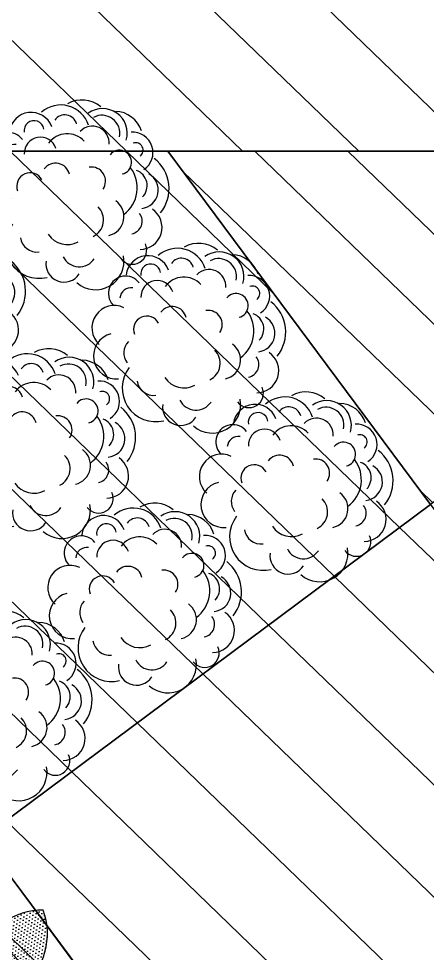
# Model space of a CAD drawing. Header units: millimetres. Extents: x 60.6 to 115.2, y 47.4 to 73.6.
# Drawn here: x 76.655 to 77.458, y 64.568 to 66.405 of the extents above; entities that cross this region are included whole.
import ezdxf

# ---------------------------------------------------------------- set-up
doc = ezdxf.new("R2010")
doc.units = ezdxf.units.MM
doc.layers.add('hatch 3', color=7, linetype='Continuous', true_color=0x57792a)
doc.layers.add('trees', color=118, linetype='Continuous')
doc.styles.get("Standard").update_dxf_attribs({"font": 'arial.ttf'})
pattern_1 = [(136, (-529.2652610559677, -497.6456645938825), (-0.1102770163103658, -0.1141951933037609), [])]
pattern_2 = [(0, (-555.0435723174535, -382.4851912321677), (0.02778125, 0.05556249999999999), [0, -0.05556249999999999])]
pattern_3 = [(71.99999999999999, (192.2471370430775, -646.0722304677458), (-0.04425819931167044, 0.04359129559328276), [0, -0.05556249999999999])]
pattern_4 = [(144, (673.8588372499343, -16.80940638435482), (-0.05513432145547956, -0.02862159770970771), [0, -0.05556249999999999])]
pattern_5 = [(215.9999999999999, (224.2205279968658, 635.6834459915049), (0.01018331470552147, -0.06128041579020829), [0, -0.05556249999999998])]
pattern_6 = [(287.9999999999999, (-535.282929972424, 409.6833820927636), (0.06142795606162846, -0.009251782093366783), [0, -0.05556249999999997])]

# ---------------------------------------------------------------- blocks, each defined once
blk = doc.blocks.new('f6')
at = {"true_color": 0x297dd6}
h = blk.add_hatch(dxfattribs=at)
h.set_pattern_fill('DOTS', color=152, scale=0.035, style=0)
h.set_pattern_definition(pattern_2)
edge = h.paths.add_edge_path()
edge.add_arc((0.758425289384154, 1.239367710916188), 1.165600453108289, 124.6664119956931, 195.8507264397759)
edge.add_arc((0.09543470374762819, 1.042358418841639), 0.474084537981225, 194.8313336975684, 345.1686663024316)
edge.add_arc((-0.5675558818888976, 1.239367710916188), 1.165600453108289, 344.1492735602241, 415.3335880043069)
h = blk.add_hatch()
h.set_pattern_fill('DOTS', color=6, scale=0.035, style=0)
h.set_pattern_definition(pattern_2)
edge = h.paths.add_edge_path()
edge.add_arc((0.09543470374762819, 0.924300190205372), 0.3560263093449976, 0, 360)
h = blk.add_hatch(dxfattribs=at)
h.set_pattern_fill('DOTS', color=152, scale=0.035, angle=71.99999999999999, style=0)
h.set_pattern_definition(pattern_3)
edge = h.paths.add_edge_path()
edge.add_arc((-0.9443424341693475, 1.1042909985447), 1.165600453108376, 196.6664119956955, 267.8507264397782)
edge.add_arc((-0.9618508212433632, 0.4128702625318352), 0.474084537981221, 266.8313336975645, 417.1686663024277)
edge.add_arc((-1.354093150313935, -0.1567920348794258), 1.165600453108433, 56.14927356022203, 127.3335880043047)
h = blk.add_hatch(dxfattribs=at)
h.set_pattern_fill('DOTS', color=152, scale=0.035, angle=-72.00000000000006, style=0)
h.set_pattern_definition(pattern_6)
edge = h.paths.add_edge_path()
edge.add_arc((1.413075040935843, -0.3383196286392502), 1.165600453108433, 52.66641199569528, 123.850726439778)
edge.add_arc((1.020832711865271, 0.2313426687720108), 0.474084537981221, 122.8313336975722, 273.1686663024354)
edge.add_arc((1.003324324791255, 0.9227634047848761), 1.165600453108375, 272.1492735602218, 343.3335880043045)
h = blk.add_hatch()
h.set_pattern_fill('DOTS', color=6, scale=0.035, angle=71.99999999999999, style=0)
h.set_pattern_definition(pattern_3)
edge = h.paths.add_edge_path()
edge.add_arc((-0.8495707735966107, 0.3763882635573736), 0.3560263093449976, 0, 360)
at = {"true_color": 0xff4242}
h = blk.add_hatch(dxfattribs=at)
h.set_pattern_fill('DOTS', color=20, scale=0.06999999999999999, style=0)
h.set_pattern_definition([(0, (-555.0435723174535, -382.4851912321677), (0.05556249999999999, 0.111125), [0, -0.111125])])
edge = h.paths.add_edge_path()
edge.add_arc((0, 0), 0.498886422826332, 0, 360)
h = blk.add_hatch()
h.set_pattern_fill('DOTS', color=6, scale=0.035, angle=-72.00000000000006, style=0)
h.set_pattern_definition(pattern_6)
edge = h.paths.add_edge_path()
edge.add_arc((0.9085526642186323, 0.1948606697976629), 0.3560263093449976, 0, 360)
at = {"true_color": 0x297dd6}
h = blk.add_hatch(dxfattribs=at)
h.set_pattern_fill('DOTS', color=152, scale=0.035, angle=144, style=0)
h.set_pattern_definition(pattern_4)
edge = h.paths.add_edge_path()
edge.add_arc((-1.342061010719853, -0.556878340344892), 1.165600453108343, 268.6664119956968, 339.8507264397795)
edge.add_arc((-0.6898912033831369, -0.7871905636526491), 0.4740845379811423, 338.8313336975639, 489.1686663024272)
edge.add_arc((-0.2693197089385462, -1.336270517636835), 1.165600453108389, 128.1492735602179, 199.3335880043006)
h = blk.add_hatch()
h.set_pattern_fill('DOTS', color=6, scale=0.035, angle=144, style=0)
h.set_pattern_definition(pattern_4)
edge = h.paths.add_edge_path()
edge.add_arc((-0.6204983176789938, -0.6916794503601977), 0.3560263093449976, 0, 360)
h = blk.add_hatch(dxfattribs=at)
h.set_pattern_fill('DOTS', color=152, scale=0.035, angle=-144.0000000000001, style=0)
h.set_pattern_definition(pattern_5)
edge = h.paths.add_edge_path()
edge.add_arc((0.1149031145682937, -1.448460740476564), 1.165600453108296, 340.6664119957008, 411.8507264397834)
edge.add_arc((0.535474609012805, -0.8993807864924348), 0.4740845379811423, 50.83133369757284, 201.1686663024361)
edge.add_arc((1.187644416349441, -0.6690685631846209), 1.165600453108289, 200.1492735602245, 271.3335880043072)
h = blk.add_hatch()
h.set_pattern_fill('DOTS', color=6, scale=0.035, angle=-144.0000000000001, style=0)
h.set_pattern_definition(pattern_5)
edge = h.paths.add_edge_path()
edge.add_arc((0.4660817233085481, -0.8038696731999835), 0.3560263093449976, 0, 360)
at = {"color": 152, "true_color": 0x297dd6}
for points in [[(0.09543470374762819, 2.198048001546795, 0.3209893809381569), (-0.3628550189267798, 0.9210048888398887, 0.7696681608329942), (0.5537244264220362, 0.9210048888398887, 0.3209893809381569)], [(-2.060976929689673, 0.7699979838098443, 0.3209893809381569), (-0.9880560684135844, -0.0604894676666845, 0.7696681608329942), (-0.7048174431059806, 0.8112293865344782, 0.3209893809381569)], [(2.119958820311581, 0.5884703900500199, 0.3209893809381569), (0.7637993337278886, 0.6297017927746538, 0.7696681608329942), (1.047037959035492, -0.2420170614265089, 0.3209893809381569)], [(-1.369188496325364, -1.722163076283323, 0.3209893809381569), (-0.2477972141435885, -0.9583894358190719, 0.7696681608329942), (-0.9893255621253729, -0.4196375552886593, 0.3209893809381569)], [(1.214771901955032, -1.834353299122995, 0.3209893809381569), (0.834908967755041, -0.5318277781284451, 0.7696681608329942), (0.09338061977325651, -1.070579658658858, 0.3209893809381569)]]:
    blk.add_lwpolyline(points, format="xyb", close=True, dxfattribs=at)
at = {"color": 20, "true_color": 0xff4242}
for centre, radius in [((0.09543470374762819, 0.924300190205372), 0.3560263093449976), ((-0.8495707735966107, 0.3763882635573736), 0.3560263093449976), ((0, 0), 0.498886422826332), ((0.9085526642186323, 0.1948606697976629), 0.3560263093449976), ((-0.6204983176789938, -0.6916794503601977), 0.3560263093449976), ((0.4660817233085481, -0.8038696731999835), 0.3560263093449976)]:
    blk.add_circle(centre, radius, dxfattribs=at)
blk = doc.blocks.new('LCPLSH01')
for centre, radius, start, end in [((0.4462804744991331, 3.411669429634358), 1.846751345422383, 346.3015873750088, 127.9370226553181), ((-1.236412537400685, 3.811305384647731), 1.00007828974768, 15.03719734787322, 170.8059841391778), ((-2.760716976921245, 2.978446032712869), 1.562548278924652, 72.59783825227498, 215.221853774835), ((-1.668193587478637, 2.712798834943607), 0.9873212501329246, 50.32486390489546, 170.5642262486379), ((0.7586330762831679, 2.964807016332069), 0.9344367083647337, 32.92540397215033, 120.281903141776), ((3.142254820817815, 2.675310571032115), 1.260942738531412, 307.7690162227123, 119.5953548926374), ((-0.4589377279976397, 1.627808135024173), 1.247029163362783, 57.13994507918288, 143.1153100614277), ((2.006182093419394, 1.977579965638514), 0.9124787550288564, 340.8702265453924, 60.91392328387293), ((-4.349620928356185, 1.578876762556572), 0.7955394740648652, 61.28893497756891, 228.7430707917667), ((3.880227601253903, 1.310261164579304), 1.227032837637524, 268.3456964574647, 71.80761159692182), ((-1.318788486342076, 1.126752855753026), 1.005077407613917, 139.5951462315882, 249.8130744065581), ((-4.238335608000266, 0.2766872770903124), 1.20940199358339, 114.2325708235197, 259.6452990916742), ((-2.216451682237977, 0.5266801504001801), 1.063259472562121, 126.6684779249226, 258.2541899656549), ((2.205626102987434, 0.6630188588015073), 0.7356130302744137, 231.9504511444709, 44.67024517890606), ((-3.567620853735217, 0.2046980992808596), 0.7018041919928725, 124.7303738160669, 241.9445818217542), ((4.087216204638853, -0.68020637061346), 0.945697641107543, 241.4709903396407, 65.95299387556177), ((-1.550947569036563, -0.9173865270181221), 1.81861298405195, 150.2853854258438, 240.9902399207691), ((3.674230610140715, -0.5143150536240704), 0.6219042935600835, 285.9189036761777, 18.6962073373901), ((-2.899878326368441, -1.452754076236547), 2.114159667915088, 165.2088940143377, 256.0533005955064), ((-3.393083378196799, -1.59531678221272), 1.015845468367616, 119.784729226937, 265.1379386636391), ((-0.7588451963190757, -0.9527317274727274), 0.7798334301801184, 169.7034853116127, 302.4572715365821), ((1.124192148135787, -0.3371376828147827), 0.7877327702540039, 217.1947256055235, 347.0017875511076), ((2.414882900585532, -1.20921618802454), 0.8945179320400393, 222.2015704582211, 26.26703907361906), ((-2.84061122940977, -1.610748862099625), 0.8990170335302412, 160.5723700214119, 273.7596949951071), ((-1.747946953563424, -2.534062625258702), 0.6633297925705822, 127.732698048603, 344.8714011554787), ((0.9950356393370683, -1.632160819664175), 1.27603188767645, 247.0119664507745, 347.4341500612608), ((3.312598456603784, -1.957550306748228), 1.210708977616722, 224.5471956577107, 16.64523818653643), ((3.257558137070898, -2.217367316952538), 0.5432171475903874, 212.3242603326337, 34.48841469371855), ((-2.195311787528958, -3.318403248259761), 1.117149114927742, 146.8299787883539, 298.3034898994062), ((-2.293395045371714, -3.510496146368599), 0.4046796102187317, 149.5216477167455, 313.5871163321817), ((0.04330586114038582, -2.894438649574825), 0.9257499348200435, 199.6380275572884, 340.3619724427115), ((1.830966861297544, -2.636847800152202), 1.601922212302519, 221.7692870858376, 335.3393969305943), ((1.785686750630131, -3.072820030722905), 0.6772092297614505, 219.6109414307482, 348.696108281547), ((-0.2538125552685635, -3.616879948939149), 1.354988975176594, 187.9213749218619, 329.6271875248916), ((-0.2146143119842314, -3.605656469457937), 0.9828861064566123, 191.6192407458756, 322.623335431122), ((-1.002978126850017, -3.580073632426355), 1.53848519617026, 221.5755322007732, 292.6670439762376), ((0.8803330515328049, -3.38072203088602), 1.585534798419175, 253.3841287376492, 324.4756405131403)]:
    blk.add_arc(centre, radius, start, end)
at = {"flags": 1}
for tag, p in [('SIZE', (-1.267605633802816, 1.068913480885312)), ('ITEM', (-1.267605633802816, 0.2117706237424546))]:
    blk.add_attdef(tag, p, '', height=0.5, dxfattribs=at)

msp = doc.modelspace()

# ---------------------------------------------------------------- hatches: boundary and pattern name
at = {"layer": 'hatch 3', "linetype": 'Continuous'}
h = msp.add_hatch(dxfattribs=at)
h.set_pattern_fill('ANSI31', color=256, scale=0.05, angle=91, style=0)
h.set_pattern_definition(pattern_1)
h.paths.add_polyline_path([(74.206051509046, 66.14459010753603), (72.67648784052346, 68.20042368472139), (72.67648784052335, 68.49459369366548), (85.23537870169343, 68.49459369369129), (84.51109644729513, 67.95070942255802), (82.08355399931668, 66.14459010753637), (76.57424202710388, 66.14459010753603), (74.71782753993602, 66.14459010753603), (74.206051509046, 66.14459010753603), (73.85978369667271, 66.60999668721979)])
h = msp.add_hatch(dxfattribs=at)
h.set_pattern_fill('ANSI31', color=256, scale=0.05, angle=91, style=0)
h.set_pattern_definition(pattern_1)
h.paths.add_polyline_path([(77.46475290794422, 65.45026466425327), (76.58222256080217, 64.79365200341454), (75.92560989996355, 65.67618235055636), (76.55518055101254, 66.14459010753603), (76.94816684574448, 66.14459010753615)])
h = msp.add_hatch(dxfattribs=at)
h.set_pattern_fill('ANSI31', color=256, scale=0.04, angle=91, style=0)
h.set_pattern_definition([(136, (679.4135977810487, -569.1557750629456), (-0.08822161304829265, -0.09135615464300868), [])])
h.paths.add_polyline_path([(77.46475290794422, 65.45026466425327), (76.9481668457446, 66.14459010753603), (78.31922451409366, 66.14459010753615), (78.34728325508615, 66.10687732509177)])
h = msp.add_hatch(dxfattribs=at)
h.set_pattern_fill('ANSI31', color=256, scale=0.05, angle=91, style=0)
h.set_pattern_definition(pattern_1)
h.paths.add_polyline_path([(77.23883522164078, 63.91112165627271), (76.58222256080217, 64.79365200341465), (77.46475290794422, 65.45026466425327), (78.12136556878272, 64.56773431711133)])
h = msp.add_hatch(dxfattribs=at)
h.set_pattern_fill('ANSI31', color=256, scale=0.05, angle=91, style=0)
h.set_pattern_definition(pattern_1)
h.paths.add_polyline_path([(76.35630487449896, 63.25450899543409), (75.69969221366034, 64.13703934257603), (76.58222256080239, 64.79365200341465), (77.2388352216409, 63.91112165627271)])

# ---------------------------------------------------------------- linework, layer by layer
at = {"layer": 'Defpoints', "color": 2}
msp.add_line((74.206051509046, 66.14459010753603), (85.57605307468953, 66.14459010753649), dxfattribs=at)
at = {"layer": 'Defpoints'}
for p, q in [((74.8171618665184, 63.48042668173741), (78.39797170044721, 66.14459010753615)), ((77.8954478824794, 63.02859130913066), (75.5771091773953, 66.14459010753603)), ((78.77797822962134, 63.68520396996917), (76.94816684574448, 66.14459010753603))]:
    msp.add_line(p, q, dxfattribs=at)
at = {"layer": 'hatch 3', "linetype": 'Continuous'}
for points in [[(74.206051509046, 66.14459010753603), (72.67648784052346, 68.20042368472139), (72.67648784052346, 68.20042368472139), (72.67648784052335, 68.49459369366548), (85.23537870169343, 68.49459369369129), (84.51109644729513, 67.95070942255802), (82.08355399931668, 66.14459010753637), (76.57424202710388, 66.14459010753603), (74.71782753993602, 66.14459010753603), (74.206051509046, 66.14459010753603), (73.85978369667271, 66.60999668721979)], [(77.46475290794422, 65.45026466425327), (76.58222256080217, 64.79365200341454), (75.92560989996355, 65.67618235055636), (75.92560989996355, 65.67618235055636), (76.55518055101254, 66.14459010753603), (76.94816684574448, 66.14459010753615), (77.46475290794422, 65.45026466425327)], [(77.23883522164078, 63.91112165627271), (76.58222256080217, 64.79365200341465), (77.46475290794422, 65.45026466425327), (78.12136556878272, 64.56773431711133), (77.2388352216409, 63.91112165627283)], [(76.35630487449896, 63.25450899543409), (75.69969221366034, 64.13703934257603), (76.58222256080239, 64.79365200341465), (77.2388352216409, 63.91112165627271), (76.35630487449907, 63.25450899543421)]]:
    msp.add_lwpolyline(points, close=True, dxfattribs=at)
at = {"layer": 'hatch 3'}
msp.add_lwpolyline([(77.46475290794422, 65.45026466425327), (76.9481668457446, 66.14459010753603), (78.31922451409366, 66.14459010753615), (78.34728325508615, 66.10687732509177), (77.46475290794422, 65.45026466425327)], close=True, dxfattribs=at)

# ---------------------------------------------------------------- block references
at = {"layer": 'trees'}
for name, p, xscale, yscale, zscale, rotation in [('LCPLSH01', (76.75895467816565, 66.06546770316845), 0.03574890198806043, 0.03574890198806043, 0.03574890198806043, 156.0000000000502), ('LCPLSH01', (76.47682809301728, 65.86378086258969), 0.03574890198806043, 0.03574890198806043, 0.03574890198806043, 156.0000000000502), ('LCPLSH01', (76.98844307817035, 65.78369252640914), 0.03574890198806043, 0.03574890198806043, 0.03574890198806043, 156.0000000000502), ('LCPLSH01', (76.69320739561999, 65.57649043330503), 0.03574890198806043, 0.03574890198806043, 0.03574890198806043, 156.0000000000502), ('LCPLSH01', (77.19967667255423, 65.49148136098847), 0.03574890198806043, 0.03574890198806043, 0.03574890198806043, 156.0000000000502), ('LCPLSH01', (76.90149777473141, 65.27301480261428), 0.03574890198806043, 0.03574890198806043, 0.03574890198806043, 156.0000000000502), ('LCPLSH01', (76.60770091685583, 65.06099168006881), 0.03574890198806043, 0.03574890198806043, 0.03574890198806043, 156.0000000000502), ('f6', (76.5480004601036, 64.45211286298775), 0.1152000000002311, 0.1152000000002311, 0.1152000000002311, 108.7581404150233)]:
    msp.add_blockref(name, p, dxfattribs=dict(at, xscale=xscale, yscale=yscale, zscale=zscale, rotation=rotation))

doc.saveas('drawing.dxf')
